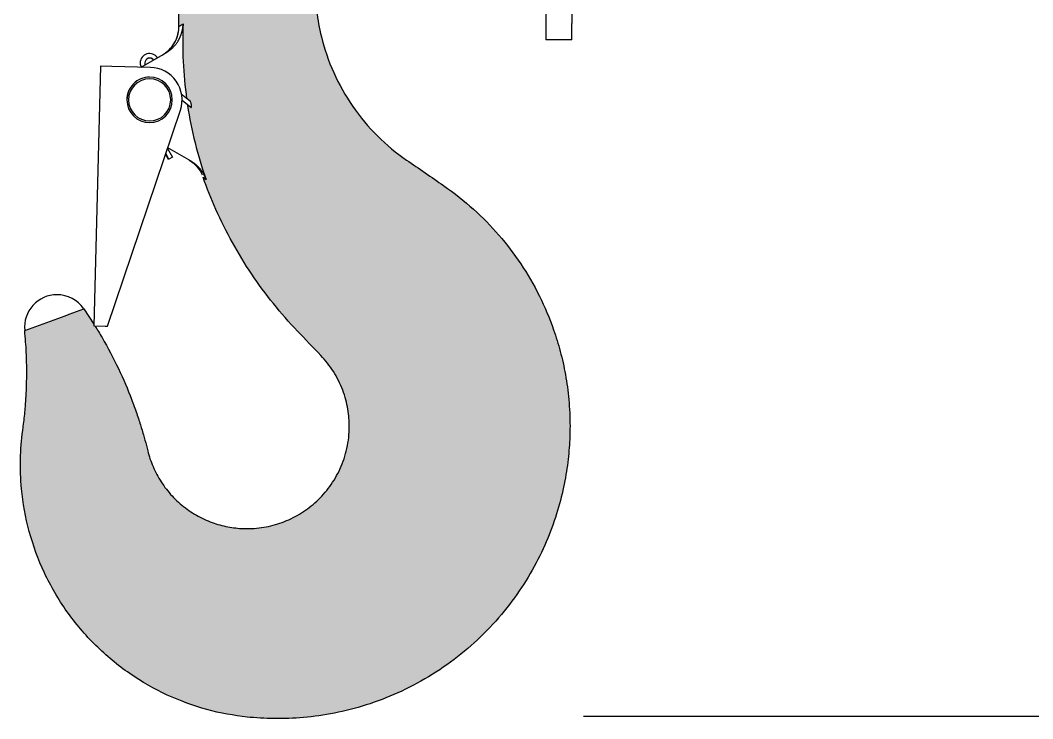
# Model space of a CAD drawing. Extents: x -1899985 to 1774885, y 556286 to 2175695.
# Drawn here: x -1745858.3 to -1745368.3, y 575756.6 to 576094.5 of the extents above; entities that cross this region are included whole.
import ezdxf

# ---------------------------------------------------------------- set-up
doc = ezdxf.new("R2010")
doc.units = 0
doc.header["$LTSCALE"] = 10
doc.header["$MEASUREMENT"] = 0
doc.layers.get('Defpoints').update_dxf_attribs({"color": 210})
for name, color, linetype in [('20剖面图$0$A-LIN-V', 9, 'Continuous'), ('20剖面图$0$EWHS5T6M-2', 7, 'Continuous'), ('A-LIN-V', 9, 'Continuous')]:
    doc.layers.add(name, color=color, linetype=linetype)
doc.styles.add('20剖面图$0$_TCH_DIM_T3', font='SIMPLEX', dxfattribs={"width": 0.7058823529411765, "bigfont": 'GBCBIG'})
doc.dimstyles.new('20剖面图$0$_TCH_ARCH&&100', dxfattribs={"dimtxt": 297.5, "dimasz": 100, "dimexe": 100, "dimexo": 100, "dimgap": 126.25, "dimtad": 1, "dimdec": 0, "dimzin": 0, "dimdsep": 46, "dimtxsty": '20剖面图$0$_TCH_DIM_T3', "dimblk": '20剖面图$0$_ArchTick', "dimcen": 0.09, "dimclrt": 7, "dimazin": 2, "dimtfac": 1, "dimtdec": 0, "dimtix": 1, "dimtmove": 2, "dimatfit": 3, "dimfxl": 1, "dimtolj": 1, "dimtzin": 0, "dimarcsym": 0})

# ---------------------------------------------------------------- blocks, each defined once
blk = doc.blocks.new('20剖面图$0$3243243')
h = blk.add_hatch(color=4)
h.dxf.hatch_style = 1
edge = h.paths.add_edge_path()
edge.add_ellipse((1568297.93241335, 576212.2602226404), major_axis=(945.5943286935602, 1.727816376049057e-09), ratio=1, start_angle=-70.7530742305034, end_angle=-68.90985663448268)
edge.add_line((1568638.191583677, 575330.0061030888), (1568643.144554946, 575322.5189744267))
edge.add_line((1568643.144554946, 575322.5189744267), (1568643.692978952, 575321.6899526394))
edge.add_line((1568643.692978952, 575321.6899526394), (1568643.664598942, 575321.6906759893))
edge.add_spline(control_points=[(1568643.664598942, 575321.690675989), (1568644.81217676, 575319.8533847998), (1568645.945017767, 575317.9763526518), (1568649.899977886, 575311.1728243717), (1568652.582027084, 575306.0844583316), (1568657.397400709, 575295.9757505466), (1568659.530839178, 575290.9570013061), (1568662.259663385, 575283.8550497344), (1568663.091804444, 575281.5589714518), (1568664.60254867, 575277.1721452104), (1568665.281219887, 575275.0814263704), (1568665.99123611, 575272.7861829882), (1568666.092041794, 575272.4572539143), (1568666.864114655, 575269.9166558317), (1568667.379558566, 575268.0995579597), (1568668.309398018, 575264.6896541072), (1568668.723160813, 575263.0964226631), (1568669.791387899, 575258.7484639919), (1568670.645436461, 575256.1645358433), (1568672.824223434, 575251.0814239501), (1568674.149242844, 575248.5828717834), (1568677.248907653, 575243.8027278216), (1568679.023464938, 575241.5218838933), (1568682.952376968, 575237.2982184759), (1568685.106249782, 575235.3560125993), (1568689.683830842, 575231.8980831166), (1568692.106815683, 575230.382629648), (1568697.091346489, 575227.8200593202), (1568699.652178847, 575226.7728087723), (1568704.782370382, 575225.1397986995), (1568707.351236573, 575224.5536129941), (1568712.387516527, 575223.7961432898), (1568714.854736719, 575223.624332655), (1568718.793250614, 575223.624332655), (1568720.35023534, 575223.6982977785), (1568723.440882779, 575223.9908103254), (1568724.974549887, 575224.2093312341), (1568728.006903486, 575224.7867398085), (1568729.505602971, 575225.1456057775), (1568732.458243555, 575225.9994121378), (1568733.912203936, 575226.4943377661), (1568736.766975867, 575227.6164486597), (1568738.167810443, 575228.2436273623), (1568740.908682957, 575229.6272313141), (1568742.248745085, 575230.3836587897), (1568744.860449216, 575232.0236157038), (1568746.132114008, 575232.9071562275), (1568748.598709522, 575234.7998633115), (1568749.793659021, 575235.80904942), (1568752.097185657, 575237.9517788736), (1568753.20577483, 575239.0853492707), (1568755.325145104, 575241.475082207), (1568756.335928672, 575242.7312775393), (1568758.246225965, 575245.3630933877), (1568759.145729907, 575246.7387495558), (1568760.81807973, 575249.6038789807), (1568761.590901559, 575251.0933864951), (1568762.993073162, 575254.1771026503), (1568763.622384069, 575255.7713385548), (1568764.720237653, 575259.0509417624), (1568765.188728481, 575260.7363229183), (1568765.948534328, 575264.1795509743), (1568766.239789452, 575265.9373922453), (1568766.631303614, 575269.5016330391), (1568766.73150279, 575271.30800343), (1568766.73150279, 575275.589540226), (1568766.543253805, 575278.3893965416), (1568765.7889439, 575282.8559735372), (1568765.459634389, 575284.3880919805), (1568764.628856622, 575287.4880299978), (1568764.127304891, 575289.0556937786), (1568762.950243442, 575292.1722006483), (1568762.274729685, 575293.720858016), (1568760.764233368, 575296.7465788311), (1568759.929332343, 575298.2234711838), (1568758.129675143, 575301.0601680925), (1568757.165066137, 575302.4198576545), (1568755.147199506, 575304.9883752269), (1568754.094116126, 575306.1971672637), (1568749.288348884, 575311.2267751697), (1568745.418910596, 575315.276442251), (1568737.634014155, 575323.4239397689), (1568733.744859179, 575327.8548984971), (1568726.336787529, 575337.063210264), (1568722.817905287, 575341.8405422481), (1568716.189297834, 575351.7027798039), (1568713.07960293, 575356.7876579927), (1568707.302864695, 575367.2208483685), (1568704.635846273, 575372.5691277763), (1568699.931988364, 575383.1209998091), (1568697.865282727, 575388.3108887837), (1568696.011748551, 575393.5733261316)], knot_values=[0, 0, 0, 0, 0.012094180794674, 0.012094180794674, 0.0431694166053564, 0.0431694166053564, 0.0742446524160369, 0.0742446524160369, 0.0897822703213784, 0.0897822703213784, 0.1053198882267178, 0.1053198882267178, 0.10800450172629, 0.10800450172629, 0.1265971994864297, 0.1265971994864297, 0.1451898972465689, 0.1451898972465689, 0.171955250732025, 0.171955250732025, 0.1987206042174794, 0.1987206042174794, 0.2254859577029323, 0.2254859577029323, 0.2522513111883867, 0.2522513111883867, 0.2790166646738428, 0.2790166646738428, 0.3057820181592973, 0.3057820181592973, 0.3325473716447502, 0.3325473716447502, 0.3593127251302047, 0.3593127251302047, 0.376899955455745, 0.376899955455745, 0.3944871857812868, 0.3944871857812868, 0.4120744161068272, 0.4120744161068272, 0.4296616464323676, 0.4296616464323676, 0.4472488767579061, 0.4472488767579061, 0.4648361070834465, 0.4648361070834465, 0.4824233374089868, 0.4824233374089868, 0.5000105677345271, 0.5000105677345271, 0.517597798060069, 0.517597798060069, 0.5351850283856093, 0.5351850283856093, 0.5527722587111497, 0.5527722587111497, 0.57035948903669, 0.57035948903669, 0.5879467193622288, 0.5879467193622288, 0.6055339496877691, 0.6055339496877691, 0.6231211800133108, 0.6231211800133108, 0.6407084103388511, 0.6407084103388511, 0.6645786278062841, 0.6645786278062841, 0.6765137365399998, 0.6765137365399998, 0.6884488452737169, 0.6884488452737169, 0.7003839540074326, 0.7003839540074326, 0.7123190627411499, 0.7123190627411499, 0.7242541714748655, 0.7242541714748655, 0.7361892802085844, 0.7361892802085844, 0.7776844594775894, 0.7776844594775894, 0.8227413826792094, 0.8227413826792094, 0.8677983058808298, 0.8677983058808298, 0.9128552290824499, 0.9128552290824499, 0.9579121522840714, 0.9579121522840714, 0.9999995209582323, 0.9999995209582323, 0.9999995209582323, 0.9999995209582323], degree=3, periodic=0)
edge.add_line((1568696.011748463, 575393.5733263843), (1568697.405660497, 575392.5832668389))
edge.add_ellipse((1568886.463478781, 575458.8596319957), major_axis=(-200.3381596932294, -3.660634825758026e-10), ratio=1, start_angle=8.67509364903691, end_angle=19.318675808770706, ccw=False)
edge.add_line((1568688.417278555, 575428.642405029), (1568690.076816209, 575427.353732754))
edge.add_spline(control_points=[(1568690.076816209, 575427.3537327539), (1568690.108281899, 575427.329054866), (1568690.139959984, 575427.3159914925), (1568690.169476718, 575427.3186924574), (1568690.199163615, 575427.3214089933), (1568690.227393367, 575427.3406240665), (1568690.251097515, 575427.3760267188), (1568690.272854225, 575427.40852083), (1568690.29138366, 575427.4553619594), (1568690.305529188, 575427.5115002732), (1568690.319686229, 575427.5676842789), (1568690.32986725, 575427.6342134705), (1568690.336303304, 575427.7055213758), (1568690.346321716, 575427.8165198261), (1568690.347664229, 575427.941787868), (1568690.342864972, 575428.068854183), (1568690.335799947, 575428.255909485), (1568690.315482123, 575428.4528569727), (1568690.287245826, 575428.6442239698), (1568690.248068929, 575428.9097391331), (1568690.192388345, 575429.1738543452), (1568690.126745656, 575429.4170521535), (1568690.060141607, 575429.6638116799), (1568689.980941942, 575429.8978039217), (1568689.894198644, 575430.0903743602), (1568689.843429497, 575430.2030820514), (1568689.788955693, 575430.3038211432), (1568689.733541317, 575430.378993666), (1568689.704622737, 575430.4182232427), (1568689.67513955, 575430.450819606), (1568689.646108016, 575430.4735846843)], knot_values=[0, 0, 0, 0, 0.0622302172862876, 0.0622302172862876, 0.0622302172862876, 0.1250593693597594, 0.1250593693597594, 0.1250593693597594, 0.1825559062169405, 0.1825559062169405, 0.1825559062169405, 0.2399331378339217, 0.2399331378339217, 0.2399331378339217, 0.3297474538480977, 0.3297474538480977, 0.3297474538480977, 0.4623709261923107, 0.4623709261923107, 0.4623709261923107, 0.647003347382536, 0.647003347382536, 0.647003347382536, 0.834606727114857, 0.834606727114857, 0.834606727114857, 0.9435561246561899, 0.9435561246561899, 0.9435561246561899, 1, 1, 1, 1], degree=3, periodic=0)
edge.add_line((1568689.646108016, 575430.4735846843), (1568687.963952236, 575431.7798204968))
edge.add_ellipse((1568886.463478781, 575458.8596319957), major_axis=(-200.3381596932294, -3.660634825758026e-10), ratio=1, start_angle=-2.5739250783348098, end_angle=7.7684798487036915, ccw=False)
edge.add_ellipse((1568599.419673259, 575593.8529456812), major_axis=(-153.0622959853262, -2.796797035833528e-10), ratio=1, start_angle=123.66389550236201, end_angle=124.5964972680953, ccw=False)
edge.add_ellipse((1568599.419673259, 575593.8529456812), major_axis=(-153.0622959853262, -2.796797035833528e-10), ratio=1, start_angle=123.6487524658414, end_angle=123.66389550236201, ccw=False)
edge.add_line((1568684.231502799, 575466.4362276953), (1568684.231502799, 575467.5689111518))
edge.add_line((1568684.231502799, 575467.5689111517), (1568684.231502799, 575476.6743002412))
edge.add_spline(control_points=[(1568684.231502799, 575476.6743002412), (1568684.246892004, 575476.6748291283), (1568684.278318236, 575476.6759091667), (1568684.539358716, 575476.6841338861), (1568684.979449789, 575476.6968127041), (1568685.634699301, 575476.714733719), (1568686.433038227, 575476.734512427), (1568687.404321756, 575476.7605227146), (1568688.840731271, 575476.7970205917), (1568690.831975149, 575476.8357850148), (1568693.751877495, 575476.8761060538), (1568697.996940691, 575476.8316132663), (1568703.272964911, 575476.746171195), (1568709.984862761, 575476.6635417058), (1568718.446348704, 575476.6082599601), (1568729.868682739, 575476.5884702998), (1568738.938894029, 575476.6780163931), (1568744.106522524, 575476.8043601874), (1568746.407394369, 575476.8780279303), (1568747.552861078, 575476.9161031739), (1568748.477632646, 575476.950727497), (1568750.12256686, 575476.9552669369), (1568750.418715631, 575476.9521466694), (1568750.638023745, 575476.9498360067)], knot_values=[0, 0, 0, 0, 0.0230082632663126, 0.046985081212878, 0.0719158205652346, 0.0977841372616051, 0.124572038943315, 0.144341315230623, 0.1711119955891781, 0.2174439600698067, 0.2509117430211872, 0.2989497764022938, 0.3770376855188449, 0.4195166020224081, 0.5014267764896312, 0.6200495818906884, 0.7489631979593341, 0.803748804089707, 0.8426517060421137, 0.8664048152668534, 0.8745007720840265, 0.9070636054152978, 1, 1, 1, 1], degree=3, periodic=0)
edge.add_spline(control_points=[(1568750.638023745, 575476.9498360067), (1568750.726719352, 575475.9581862348), (1568750.830329493, 575474.9631386404), (1568751.436709241, 575469.8750896484), (1568752.181612439, 575465.7387594673), (1568754.645976566, 575455.7400790959), (1568756.646913346, 575449.8852254618), (1568761.742345114, 575438.5378233456), (1568764.836645138, 575433.0474454769), (1568771.97234319, 575422.7445645239), (1568776.012350524, 575417.9337881644), (1568784.783999481, 575409.2224829675), (1568789.513610559, 575405.3225969872), (1568800.28765234, 575397.9015346083), (1568806.490214684, 575393.6292658533), (1568817.576462993, 575385.9931584451), (1568822.373859054, 575382.1737296892), (1568831.253524292, 575374.1691281288), (1568835.337623892, 575369.9831458792), (1568842.933053773, 575361.1922291367), (1568846.445825924, 575356.5861323958), (1568852.975454662, 575346.8142784594), (1568855.993552516, 575341.6469741443), (1568861.28762334, 575331.0026920822), (1568863.603369768, 575325.5808574796), (1568866.217007182, 575318.0999738281), (1568866.776835716, 575316.3969210688), (1568867.843780733, 575312.92424226), (1568868.350896801, 575311.1546117845), (1568869.306939886, 575307.5467140811), (1568869.755865811, 575305.7084421469), (1568870.589311447, 575301.961865638), (1568870.973829258, 575300.0535561619), (1568871.671545667, 575296.1663207492), (1568871.984741428, 575294.1873898418), (1568872.532275427, 575290.1592884372), (1568872.766609778, 575288.1101130713), (1568873.339231721, 575281.8594563958), (1568873.547234816, 575277.5541408702), (1568873.547234816, 575269.8605141449), (1568873.434506117, 575266.3972986536), (1568872.897843107, 575259.1013889455), (1568872.473728084, 575255.2685383824), (1568871.225058916, 575247.2828099083), (1568870.400243405, 575243.1298290865), (1568868.264290457, 575234.5778172942), (1568866.952825014, 575230.1787817501), (1568863.769960156, 575221.2349547122), (1568861.898207342, 575216.6902987958), (1568857.543837834, 575207.58002839), (1568855.060910807, 575203.0147104502), (1568849.466191056, 575194.0059841125), (1568846.354213637, 575189.5630145505), (1568839.524068697, 575180.9487733433), (1568835.805912414, 575176.778016106), (1568827.829609624, 575168.8503038004), (1568823.571697721, 575165.0938352668), (1568814.621971443, 575158.113680912), (1568809.930580952, 575154.8903452352), (1568800.249801422, 575149.0593564284), (1568795.260936447, 575146.4518424774), (1568785.136321361, 575141.8917362561), (1568780.001082396, 575139.9390577577), (1568769.734071339, 575136.6834128988), (1568764.602700058, 575135.3801804775), (1568754.478988909, 575133.3792792909), (1568749.486886053, 575132.6812463616), (1568739.752761616, 575131.8174460923), (1568735.010809762, 575131.6513019975), (1568725.858950421, 575131.7602675346), (1568721.448978806, 575132.0350522632), (1568710.81308249, 575133.160870523), (1568704.312762757, 575134.3636092774), (1568691.374815235, 575137.8967540013), (1568684.937798067, 575140.2277026923), (1568672.38533314, 575146.035877188), (1568666.270739143, 575149.5133928983), (1568654.631514356, 575157.5565867786), (1568649.107851918, 575162.1221833818), (1568638.900490518, 575172.2031673414), (1568634.217685104, 575177.7180612625), (1568625.894941751, 575189.4875778705), (1568622.255627, 575195.7413637827), (1568616.152189251, 575208.7272414323), (1568613.688284711, 575215.4583195227), (1568609.984353895, 575229.1144760221), (1568608.744115452, 575236.0385752033), (1568607.649681067, 575247.7026627666), (1568607.486986393, 575252.4640899956), (1568607.701195045, 575261.8644832527), (1568608.077983404, 575266.5033619486), (1568608.791621604, 575271.7008629781), (1568608.91547625, 575272.6449378801), (1568609.328782941, 575275.8989043871), (1568609.599009719, 575278.4692388516), (1568610.026334011, 575283.2698023618), (1568610.183325908, 575285.5001404556), (1568610.537713617, 575291.7927691985), (1568610.62334081, 575295.456087899), (1568610.635287785, 575302.3469488113), (1568610.560305145, 575305.5754442554), (1568610.250241525, 575312.2366357862), (1568610.015742811, 575315.6699578495), (1568609.638117718, 575319.5182731826)], knot_values=[0, 0, 0, 0, 0.0058935355429696, 0.0058935355429696, 0.0300526500434832, 0.0300526500434832, 0.0643908660448065, 0.0643908660448065, 0.0987290820461312, 0.0987290820461312, 0.133067298047456, 0.133067298047456, 0.1674055140487806, 0.1674055140487806, 0.2082602633126592, 0.2082602633126592, 0.2447774140564815, 0.2447774140564815, 0.2812945648003039, 0.2812945648003039, 0.3178117155441249, 0.3178117155441249, 0.3543288662879472, 0.3543288662879472, 0.387959341003844, 0.387959341003844, 0.3976323531361369, 0.3976323531361369, 0.4073053652684286, 0.4073053652684286, 0.4169783774007216, 0.4169783774007216, 0.4266513895330132, 0.4266513895330132, 0.4363244016653062, 0.4363244016653062, 0.4459974137975978, 0.4459974137975978, 0.4653434380621823, 0.4653434380621823, 0.4795973083961643, 0.4795973083961643, 0.4938511787301465, 0.4938511787301465, 0.5081050490641283, 0.5081050490641283, 0.522358919398109, 0.522358919398109, 0.5366127897320913, 0.5366127897320913, 0.5508666600660729, 0.5508666600660729, 0.565120530400055, 0.565120530400055, 0.5793744007340369, 0.5793744007340369, 0.5936282710680189, 0.5936282710680189, 0.6078821414020008, 0.6078821414020008, 0.622136011735983, 0.622136011735983, 0.6363898820699636, 0.6363898820699636, 0.6506437524039458, 0.6506437524039458, 0.6648976227379279, 0.6648976227379279, 0.6791514930719096, 0.6791514930719096, 0.6934053634058917, 0.6934053634058917, 0.7150977999614547, 0.7150977999614547, 0.7367902365170166, 0.7367902365170166, 0.7584826730725798, 0.7584826730725798, 0.7801751096281431, 0.7801751096281431, 0.8018675461837061, 0.8018675461837061, 0.8235599827392684, 0.8235599827392684, 0.8452524192948317, 0.8452524192948317, 0.8669448558503946, 0.8669448558503946, 0.8820136243902075, 0.8820136243902075, 0.8970823929300203, 0.8970823929300203, 0.8992581836606502, 0.8992581836606502, 0.9118509107030675, 0.9118509107030675, 0.9244436377454874, 0.9244436377454874, 0.9496290918303243, 0.9496290918303243, 0.9748145459151627, 0.9748145459151627, 1, 1, 1, 1], degree=3, periodic=0)
h.paths.add_polyline_path([(1568643.692978952, 575321.6899526394), (1568643.144554946, 575322.5189744267), (1568643.123794599, 575321.7044600128), (1568643.664598942, 575321.6906759894)], flags=16)
at = {"layer": '20剖面图$0$EWHS5T6M-2', "color": 4, "linetype": 'Continuous'}
for p, q in [((1568684.231502799, 575466.4362276953), (1568684.231502799, 575476.6743002412)), ((1568684.231502799, 575466.4362276953), (1568684.231502799, 575476.6743002412)), ((1568861.802931364, 575475.4548110343), (1568861.802931363, 575467.98289166)), ((1568861.802931364, 575475.4548110343), (1568861.802931363, 575467.98289166)), ((1568874.374359934, 575475.4548110343), (1568874.374359933, 575467.98289166)), ((1568874.374359934, 575475.4548110343), (1568874.374359933, 575467.98289166)), ((1568861.802931363, 575467.98289166), (1568861.80293135, 575460.1243326273)), ((1568861.802931363, 575467.98289166), (1568861.80293135, 575460.1243326273)), ((1568874.37435992, 575460.1243326274), (1568874.374359906, 575467.98289166)), ((1568874.37435992, 575460.1243326274), (1568874.374359906, 575467.98289166)), ((1568874.37435992, 575460.1243326274), (1568861.80293135, 575460.1243326273)), ((1568874.37435992, 575460.1243326274), (1568861.80293135, 575460.1243326273)), ((1568666.064506697, 575446.8748605169), (1568677.834208256, 575453.6701008802)), ((1568666.064506697, 575446.8748605169), (1568677.834208256, 575453.6701008802)), ((1568646.326960624, 575447.3779311845), (1568643.123794599, 575321.7044600128)), ((1568646.326960624, 575447.3779311845), (1568643.123794599, 575321.7044600128)), ((1568651.82517499, 575447.2377926712), (1568646.326960624, 575447.3779311845)), ((1568651.82517499, 575447.2377926712), (1568646.326960624, 575447.3779311845)), ((1568670.489041419, 575446.7620879554), (1568651.82517499, 575447.2377926712)), ((1568670.489041419, 575446.7620879554), (1568651.82517499, 575447.2377926712)), ((1568689.646108016, 575430.4735846843), (1568685.591484189, 575433.62210096)), ((1568689.646108016, 575430.4735846843), (1568685.591484189, 575433.62210096)), ((1568690.076816209, 575427.3537327539), (1568685.798411224, 575430.6760206663)), ((1568690.076816209, 575427.3537327539), (1568685.798411224, 575430.6760206663)), ((1568649.77013535, 575321.5350580486), (1568684.980339691, 575426.035312551)), ((1568649.77013535, 575321.5350580486), (1568684.980339691, 575426.035312551)), ((1568678.74408214, 575407.5267434655), (1568681.167217075, 575403.3297506429)), ((1568678.74408214, 575407.5267434655), (1568681.167217075, 575403.3297506429)), ((1568690.140780133, 575401.3305046514), (1568678.852296836, 575407.8479135219)), ((1568690.140780133, 575401.3305046514), (1568678.852296836, 575407.8479135219)), ((1568679.241547732, 575402.2179649288), (1568677.797870994, 575404.7184863884)), ((1568679.241547732, 575402.2179649288), (1568677.797870994, 575404.7184863884)), ((1568679.457525213, 575402.3426595852), (1568677.903995288, 575405.0334523458)), ((1568679.457525213, 575402.3426595852), (1568677.903995288, 575405.0334523458)), ((1568681.167217075, 575403.3297506429), (1568679.457525212, 575402.3426595852)), ((1568681.167217075, 575403.3297506429), (1568679.457525212, 575402.3426595852)), ((1568679.241547732, 575402.2179649288), (1568679.457525213, 575402.3426595852)), ((1568679.241547732, 575402.2179649288), (1568679.457525213, 575402.3426595852)), ((1568696.011559172, 575393.5734608329), (1568697.405595804, 575392.5833127887)), ((1568696.011559172, 575393.5734608329), (1568697.405595804, 575392.5833127887)), ((1568638.191583677, 575330.0061030891), (1568643.144554939, 575322.518974437)), ((1568638.191583677, 575330.0061030891), (1568643.144554939, 575322.518974437)), ((1568643.123794599, 575321.7044600128), (1568648.622008964, 575321.5643214994)), ((1568643.123794599, 575321.7044600128), (1568648.622008964, 575321.5643214994)), ((1568648.622008964, 575321.5643214994), (1568649.77013535, 575321.5350580486)), ((1568648.622008964, 575321.5643214994), (1568649.77013535, 575321.5350580486))]:
    blk.add_line(p, q, dxfattribs=at)
for centre, radius, start, end in [((1568668.399289809, 575466.533099786), 15.86606042331974, 314.6155120232827, 0.07162232124276668), ((1568668.399289809, 575466.533099786), 15.86606042331974, 314.6155120232827, 0.07162232124276668), ((1568599.419674507, 575593.8529438437), 153.0622937641485, 303.6487524535433, 304.5964972801853), ((1568599.419674507, 575593.8529438437), 153.0622937641485, 303.6487524535433, 304.5964972801853), ((1568886.463478768, 575458.8596319939), 200.3381596804135, 177.426074926384, 187.8567875662091), ((1568886.463478768, 575458.8596319939), 200.3381596804135, 177.426074926384, 187.8567875662091), ((1568670.088645648, 575448.9161127248), 4.557142856530845, 33.07290832225375, 180), ((1568670.088645648, 575448.9161127248), 4.557142856530845, 33.07290832225375, 180), ((1568670.08864565, 575448.9161127252), 4.557142858151447, 180, 206.5922966513451), ((1568670.08864565, 575448.9161127252), 4.557142858151447, 180, 206.5922966513451), ((1568670.088645648, 575448.916112725), 2.33357142820023, 36.00909941867828, 180), ((1568670.088645648, 575448.916112725), 2.33357142820023, 36.00909941867828, 180), ((1568670.088645646, 575448.916112724), 2.333571425405735, 180, 203.9909005611132), ((1568670.088645646, 575448.916112724), 2.333571425405735, 180, 203.9909005611132), ((1568670.088645649, 575448.9161127266), 2.333571426610551, 36.00909941866774, 89.99912365471295), ((1568670.088645649, 575448.9161127266), 2.333571426610551, 36.00909941866774, 89.99912365471295), ((1568670.088645666, 575431.052904059), 15.71428571239654, 341.3793256258885, 88.53996101268582), ((1568670.088645666, 575431.052904059), 15.71428571239654, 341.3793256258885, 88.53996101268582), ((1568670.088645667, 575431.052904059), 10.99999999860302, 0, 180), ((1568670.088645666, 575431.0529040594), 10.99999999837019, 89.99912362803252, 180), ((1568670.088645667, 575431.052904059), 10.99999999860302, 0, 180), ((1568670.088645666, 575431.0529040594), 10.99999999837019, 89.99912362803252, 180), ((1568670.088645668, 575431.052904059), 10.21428571315482, 0, 180), ((1568670.088645668, 575431.052904059), 10.21428571315482, 0, 180), ((1568670.088645667, 575431.0529040594), 10.99999999919127, 180, 269.9991236280325), ((1568670.088645667, 575431.052904059), 10.99999999860302, 180, 0), ((1568670.088645667, 575431.0529040594), 10.99999999919127, 180, 269.9991236280325), ((1568670.088645667, 575431.052904059), 10.99999999860302, 180, 0), ((1568670.088645668, 575431.052904059), 10.21428571315482, 180, 0), ((1568670.088645668, 575431.052904059), 10.21428571315482, 180, 0), ((1568886.46347879, 575458.8596319978), 200.3381597020461, 188.766454837227, 199.3186757952334), ((1568886.46347879, 575458.8596319978), 200.3381597020461, 188.766454837227, 199.3186757952334), ((1568625.277289163, 575321.0529040719), 15.7142857124937, 90, 185.6043425195492), ((1568625.277289163, 575321.0529040719), 15.7142857124937, 90, 185.6043425195492), ((1568625.277289163, 575321.0529040733), 15.71428571105935, 34.73272659449843, 90), ((1568625.277289163, 575321.0529040733), 15.71428571105935, 34.73272659449843, 90), ((1568297.932413412, 576212.2602224706), 945.5943285129006, 289.2469257782722, 291.0901433554648), ((1568297.932413412, 576212.2602224706), 945.5943285129006, 289.2469257782722, 291.0901433554648)]:
    blk.add_arc(centre, radius, start, end, dxfattribs=at)
for points, degree, knots in [([(1568750.638023745, 575476.9498360067), (1568750.726719352, 575475.9581862348), (1568750.830329493, 575474.9631386404), (1568751.436709241, 575469.8750896484), (1568752.181612439, 575465.7387594673), (1568754.645976566, 575455.7400790959), (1568756.646913346, 575449.8852254618), (1568761.742345114, 575438.5378233456), (1568764.836645138, 575433.0474454769), (1568771.97234319, 575422.7445645239), (1568776.012350524, 575417.9337881644), (1568784.783999481, 575409.2224829675), (1568789.513610559, 575405.3225969872), (1568800.28765234, 575397.9015346083), (1568806.490214684, 575393.6292658533), (1568817.576462993, 575385.9931584451), (1568822.373859054, 575382.1737296892), (1568831.253524292, 575374.1691281288), (1568835.337623892, 575369.9831458792), (1568842.933053773, 575361.1922291367), (1568846.445825924, 575356.5861323958), (1568852.975454662, 575346.8142784594), (1568855.993552516, 575341.6469741443), (1568861.28762334, 575331.0026920822), (1568863.603369768, 575325.5808574796), (1568866.217007182, 575318.0999738281), (1568866.776835716, 575316.3969210688), (1568867.843780733, 575312.92424226), (1568868.350896801, 575311.1546117845), (1568869.306939886, 575307.5467140811), (1568869.755865811, 575305.7084421469), (1568870.589311447, 575301.961865638), (1568870.973829258, 575300.0535561619), (1568871.671545667, 575296.1663207492), (1568871.984741428, 575294.1873898418), (1568872.532275427, 575290.1592884372), (1568872.766609778, 575288.1101130713), (1568873.339231721, 575281.8594563958), (1568873.547234816, 575277.5541408702), (1568873.547234816, 575269.8605141449), (1568873.434506117, 575266.3972986536), (1568872.897843107, 575259.1013889455), (1568872.473728084, 575255.2685383824), (1568871.225058916, 575247.2828099083), (1568870.400243405, 575243.1298290865), (1568868.264290457, 575234.5778172942), (1568866.952825014, 575230.1787817501), (1568863.769960156, 575221.2349547122), (1568861.898207342, 575216.6902987958), (1568857.543837834, 575207.58002839), (1568855.060910807, 575203.0147104502), (1568849.466191056, 575194.0059841125), (1568846.354213637, 575189.5630145505), (1568839.524068697, 575180.9487733433), (1568835.805912414, 575176.778016106), (1568827.829609624, 575168.8503038004), (1568823.571697721, 575165.0938352668), (1568814.621971443, 575158.113680912), (1568809.930580952, 575154.8903452352), (1568800.249801422, 575149.0593564284), (1568795.260936447, 575146.4518424774), (1568785.136321361, 575141.8917362561), (1568780.001082396, 575139.9390577577), (1568769.734071339, 575136.6834128988), (1568764.602700058, 575135.3801804775), (1568754.478988909, 575133.3792792909), (1568749.486886053, 575132.6812463616), (1568739.752761616, 575131.8174460923), (1568735.010809762, 575131.6513019975), (1568725.858950421, 575131.7602675346), (1568721.448978806, 575132.0350522632), (1568710.81308249, 575133.160870523), (1568704.312762757, 575134.3636092774), (1568691.374815235, 575137.8967540013), (1568684.937798067, 575140.2277026923), (1568672.38533314, 575146.035877188), (1568666.270739143, 575149.5133928983), (1568654.631514356, 575157.5565867786), (1568649.107851918, 575162.1221833818), (1568638.900490518, 575172.2031673414), (1568634.217685104, 575177.7180612625), (1568625.894941751, 575189.4875778705), (1568622.255627, 575195.7413637827), (1568616.152189251, 575208.7272414323), (1568613.688284711, 575215.4583195227), (1568609.984353895, 575229.1144760221), (1568608.744115452, 575236.0385752033), (1568607.649681067, 575247.7026627666), (1568607.486986393, 575252.4640899956), (1568607.701195045, 575261.8644832527), (1568608.077983404, 575266.5033619486), (1568608.791621604, 575271.7008629781), (1568608.91547625, 575272.6449378801), (1568609.328782941, 575275.8989043871), (1568609.599009719, 575278.4692388516), (1568610.026334011, 575283.2698023618), (1568610.183325908, 575285.5001404556), (1568610.537713617, 575291.7927691985), (1568610.62334081, 575295.456087899), (1568610.635287785, 575302.3469488113), (1568610.560305145, 575305.5754442554), (1568610.250241525, 575312.2366357862), (1568610.015742811, 575315.6699578495), (1568609.638117718, 575319.5182731826)], 3, [0, 0, 0, 0, 0.0058935355429696, 0.0058935355429696, 0.0300526500434832, 0.0300526500434832, 0.0643908660448065, 0.0643908660448065, 0.0987290820461312, 0.0987290820461312, 0.133067298047456, 0.133067298047456, 0.1674055140487806, 0.1674055140487806, 0.2082602633126592, 0.2082602633126592, 0.2447774140564815, 0.2447774140564815, 0.2812945648003039, 0.2812945648003039, 0.3178117155441249, 0.3178117155441249, 0.3543288662879472, 0.3543288662879472, 0.387959341003844, 0.387959341003844, 0.3976323531361369, 0.3976323531361369, 0.4073053652684286, 0.4073053652684286, 0.4169783774007216, 0.4169783774007216, 0.4266513895330132, 0.4266513895330132, 0.4363244016653062, 0.4363244016653062, 0.4459974137975978, 0.4459974137975978, 0.4653434380621823, 0.4653434380621823, 0.4795973083961643, 0.4795973083961643, 0.4938511787301465, 0.4938511787301465, 0.5081050490641283, 0.5081050490641283, 0.522358919398109, 0.522358919398109, 0.5366127897320913, 0.5366127897320913, 0.5508666600660729, 0.5508666600660729, 0.565120530400055, 0.565120530400055, 0.5793744007340369, 0.5793744007340369, 0.5936282710680189, 0.5936282710680189, 0.6078821414020008, 0.6078821414020008, 0.622136011735983, 0.622136011735983, 0.6363898820699636, 0.6363898820699636, 0.6506437524039458, 0.6506437524039458, 0.6648976227379279, 0.6648976227379279, 0.6791514930719096, 0.6791514930719096, 0.6934053634058917, 0.6934053634058917, 0.7150977999614547, 0.7150977999614547, 0.7367902365170166, 0.7367902365170166, 0.7584826730725798, 0.7584826730725798, 0.7801751096281431, 0.7801751096281431, 0.8018675461837061, 0.8018675461837061, 0.8235599827392684, 0.8235599827392684, 0.8452524192948317, 0.8452524192948317, 0.8669448558503946, 0.8669448558503946, 0.8820136243902075, 0.8820136243902075, 0.8970823929300203, 0.8970823929300203, 0.8992581836606502, 0.8992581836606502, 0.9118509107030675, 0.9118509107030675, 0.9244436377454874, 0.9244436377454874, 0.9496290918303243, 0.9496290918303243, 0.9748145459151627, 0.9748145459151627, 1, 1, 1, 1]), ([(1568750.638023745, 575476.9498360067), (1568750.726719352, 575475.9581862348), (1568750.830329493, 575474.9631386404), (1568751.436709241, 575469.8750896484), (1568752.181612439, 575465.7387594673), (1568754.645976566, 575455.7400790959), (1568756.646913346, 575449.8852254618), (1568761.742345114, 575438.5378233456), (1568764.836645138, 575433.0474454769), (1568771.97234319, 575422.7445645239), (1568776.012350524, 575417.9337881644), (1568784.783999481, 575409.2224829675), (1568789.513610559, 575405.3225969872), (1568800.28765234, 575397.9015346083), (1568806.490214684, 575393.6292658533), (1568817.576462993, 575385.9931584451), (1568822.373859054, 575382.1737296892), (1568831.253524292, 575374.1691281288), (1568835.337623892, 575369.9831458792), (1568842.933053773, 575361.1922291367), (1568846.445825924, 575356.5861323958), (1568852.975454662, 575346.8142784594), (1568855.993552516, 575341.6469741443), (1568861.28762334, 575331.0026920822), (1568863.603369768, 575325.5808574796), (1568866.217007182, 575318.0999738281), (1568866.776835716, 575316.3969210688), (1568867.843780733, 575312.92424226), (1568868.350896801, 575311.1546117845), (1568869.306939886, 575307.5467140811), (1568869.755865811, 575305.7084421469), (1568870.589311447, 575301.961865638), (1568870.973829258, 575300.0535561619), (1568871.671545667, 575296.1663207492), (1568871.984741428, 575294.1873898418), (1568872.532275427, 575290.1592884372), (1568872.766609778, 575288.1101130713), (1568873.339231721, 575281.8594563958), (1568873.547234816, 575277.5541408702), (1568873.547234816, 575269.8605141449), (1568873.434506117, 575266.3972986536), (1568872.897843107, 575259.1013889455), (1568872.473728084, 575255.2685383824), (1568871.225058916, 575247.2828099083), (1568870.400243405, 575243.1298290865), (1568868.264290457, 575234.5778172942), (1568866.952825014, 575230.1787817501), (1568863.769960156, 575221.2349547122), (1568861.898207342, 575216.6902987958), (1568857.543837834, 575207.58002839), (1568855.060910807, 575203.0147104502), (1568849.466191056, 575194.0059841125), (1568846.354213637, 575189.5630145505), (1568839.524068697, 575180.9487733433), (1568835.805912414, 575176.778016106), (1568827.829609624, 575168.8503038004), (1568823.571697721, 575165.0938352668), (1568814.621971443, 575158.113680912), (1568809.930580952, 575154.8903452352), (1568800.249801422, 575149.0593564284), (1568795.260936447, 575146.4518424774), (1568785.136321361, 575141.8917362561), (1568780.001082396, 575139.9390577577), (1568769.734071339, 575136.6834128988), (1568764.602700058, 575135.3801804775), (1568754.478988909, 575133.3792792909), (1568749.486886053, 575132.6812463616), (1568739.752761616, 575131.8174460923), (1568735.010809762, 575131.6513019975), (1568725.858950421, 575131.7602675346), (1568721.448978806, 575132.0350522632), (1568710.81308249, 575133.160870523), (1568704.312762757, 575134.3636092774), (1568691.374815235, 575137.8967540013), (1568684.937798067, 575140.2277026923), (1568672.38533314, 575146.035877188), (1568666.270739143, 575149.5133928983), (1568654.631514356, 575157.5565867786), (1568649.107851918, 575162.1221833818), (1568638.900490518, 575172.2031673414), (1568634.217685104, 575177.7180612625), (1568625.894941751, 575189.4875778705), (1568622.255627, 575195.7413637827), (1568616.152189251, 575208.7272414323), (1568613.688284711, 575215.4583195227), (1568609.984353895, 575229.1144760221), (1568608.744115452, 575236.0385752033), (1568607.649681067, 575247.7026627666), (1568607.486986393, 575252.4640899956), (1568607.701195045, 575261.8644832527), (1568608.077983404, 575266.5033619486), (1568608.791621604, 575271.7008629781), (1568608.91547625, 575272.6449378801), (1568609.328782941, 575275.8989043871), (1568609.599009719, 575278.4692388516), (1568610.026334011, 575283.2698023618), (1568610.183325908, 575285.5001404556), (1568610.537713617, 575291.7927691985), (1568610.62334081, 575295.456087899), (1568610.635287785, 575302.3469488113), (1568610.560305145, 575305.5754442554), (1568610.250241525, 575312.2366357862), (1568610.015742811, 575315.6699578495), (1568609.638117718, 575319.5182731826)], 3, [0, 0, 0, 0, 0.0058935355429696, 0.0058935355429696, 0.0300526500434832, 0.0300526500434832, 0.0643908660448065, 0.0643908660448065, 0.0987290820461312, 0.0987290820461312, 0.133067298047456, 0.133067298047456, 0.1674055140487806, 0.1674055140487806, 0.2082602633126592, 0.2082602633126592, 0.2447774140564815, 0.2447774140564815, 0.2812945648003039, 0.2812945648003039, 0.3178117155441249, 0.3178117155441249, 0.3543288662879472, 0.3543288662879472, 0.387959341003844, 0.387959341003844, 0.3976323531361369, 0.3976323531361369, 0.4073053652684286, 0.4073053652684286, 0.4169783774007216, 0.4169783774007216, 0.4266513895330132, 0.4266513895330132, 0.4363244016653062, 0.4363244016653062, 0.4459974137975978, 0.4459974137975978, 0.4653434380621823, 0.4653434380621823, 0.4795973083961643, 0.4795973083961643, 0.4938511787301465, 0.4938511787301465, 0.5081050490641283, 0.5081050490641283, 0.522358919398109, 0.522358919398109, 0.5366127897320913, 0.5366127897320913, 0.5508666600660729, 0.5508666600660729, 0.565120530400055, 0.565120530400055, 0.5793744007340369, 0.5793744007340369, 0.5936282710680189, 0.5936282710680189, 0.6078821414020008, 0.6078821414020008, 0.622136011735983, 0.622136011735983, 0.6363898820699636, 0.6363898820699636, 0.6506437524039458, 0.6506437524039458, 0.6648976227379279, 0.6648976227379279, 0.6791514930719096, 0.6791514930719096, 0.6934053634058917, 0.6934053634058917, 0.7150977999614547, 0.7150977999614547, 0.7367902365170166, 0.7367902365170166, 0.7584826730725798, 0.7584826730725798, 0.7801751096281431, 0.7801751096281431, 0.8018675461837061, 0.8018675461837061, 0.8235599827392684, 0.8235599827392684, 0.8452524192948317, 0.8452524192948317, 0.8669448558503946, 0.8669448558503946, 0.8820136243902075, 0.8820136243902075, 0.8970823929300203, 0.8970823929300203, 0.8992581836606502, 0.8992581836606502, 0.9118509107030675, 0.9118509107030675, 0.9244436377454874, 0.9244436377454874, 0.9496290918303243, 0.9496290918303243, 0.9748145459151627, 0.9748145459151627, 1, 1, 1, 1]), ([(1568677.834208256, 575453.6701008802), (1568681.646454948, 575455.8711025342), (1568683.929649652, 575459.6613666672), (1568685.055671952, 575461.5306430488), (1568685.667326731, 575463.6080125431), (1568686.285515438, 575465.707573286), (1568686.327438108, 575467.8564899322)], 2, [0, 0, 0, 0.5, 0.5, 0.75, 0.75, 1, 1, 1]), ([(1568677.834208256, 575453.6701008802), (1568681.646454948, 575455.8711025342), (1568683.929649652, 575459.6613666672), (1568685.055671952, 575461.5306430488), (1568685.667326731, 575463.6080125431), (1568686.285515438, 575465.707573286), (1568686.327438108, 575467.8564899322)], 2, [0, 0, 0, 0.5, 0.5, 0.75, 0.75, 1, 1, 1]), ([(1568676.374359943, 575452.8272570658), (1568677.49286814, 575453.48157971), (1568678.572490485, 575454.2836780058), (1568680.53658196, 575456.217667901), (1568681.415993066, 575457.3489920363), (1568682.836380071, 575459.8091736664), (1568683.376430362, 575461.1364279602), (1568683.900989617, 575463.1563718731), (1568684.026540218, 575463.8310104194), (1568684.108912428, 575464.5026603478)], 3, [0, 0, 0, 0, 0.2470021210638167, 0.2470021210638167, 0.4999998639423088, 0.4999998639423088, 0.7529976068208005, 0.7529976068208005, 0.8785573525638778, 0.8785573525638778, 0.8785573525638778, 0.8785573525638778]), ([(1568676.374359943, 575452.8272570658), (1568677.49286814, 575453.48157971), (1568678.572490485, 575454.2836780058), (1568680.53658196, 575456.217667901), (1568681.415993066, 575457.3489920363), (1568682.836380071, 575459.8091736664), (1568683.376430362, 575461.1364279602), (1568683.900989617, 575463.1563718731), (1568684.026540218, 575463.8310104194), (1568684.108912428, 575464.5026603478)], 3, [0, 0, 0, 0, 0.2470021210638167, 0.2470021210638167, 0.4999998639423088, 0.4999998639423088, 0.7529976068208005, 0.7529976068208005, 0.8785573525638778, 0.8785573525638778, 0.8785573525638778, 0.8785573525638778]), ([(1568690.076816209, 575427.3537327539), (1568690.108281899, 575427.329054866), (1568690.139959984, 575427.3159914925), (1568690.169476718, 575427.3186924574), (1568690.199163615, 575427.3214089933), (1568690.227393367, 575427.3406240665), (1568690.251097515, 575427.3760267188), (1568690.272854225, 575427.40852083), (1568690.29138366, 575427.4553619594), (1568690.305529188, 575427.5115002732), (1568690.319686229, 575427.5676842789), (1568690.32986725, 575427.6342134705), (1568690.336303304, 575427.7055213758), (1568690.346321716, 575427.8165198261), (1568690.347664229, 575427.941787868), (1568690.342864972, 575428.068854183), (1568690.335799947, 575428.255909485), (1568690.315482123, 575428.4528569727), (1568690.287245826, 575428.6442239698), (1568690.248068929, 575428.9097391331), (1568690.192388345, 575429.1738543452), (1568690.126745656, 575429.4170521535), (1568690.060141607, 575429.6638116799), (1568689.980941942, 575429.8978039217), (1568689.894198644, 575430.0903743602), (1568689.843429497, 575430.2030820514), (1568689.788955693, 575430.3038211432), (1568689.733541317, 575430.378993666), (1568689.704622737, 575430.4182232427), (1568689.67513955, 575430.450819606), (1568689.646108016, 575430.4735846843)], 3, [0, 0, 0, 0, 0.0622302172862876, 0.0622302172862876, 0.0622302172862876, 0.1250593693597594, 0.1250593693597594, 0.1250593693597594, 0.1825559062169405, 0.1825559062169405, 0.1825559062169405, 0.2399331378339217, 0.2399331378339217, 0.2399331378339217, 0.3297474538480977, 0.3297474538480977, 0.3297474538480977, 0.4623709261923107, 0.4623709261923107, 0.4623709261923107, 0.647003347382536, 0.647003347382536, 0.647003347382536, 0.834606727114857, 0.834606727114857, 0.834606727114857, 0.9435561246561899, 0.9435561246561899, 0.9435561246561899, 1, 1, 1, 1]), ([(1568690.076816209, 575427.3537327539), (1568690.108281899, 575427.329054866), (1568690.139959984, 575427.3159914925), (1568690.169476718, 575427.3186924574), (1568690.199163615, 575427.3214089933), (1568690.227393367, 575427.3406240665), (1568690.251097515, 575427.3760267188), (1568690.272854225, 575427.40852083), (1568690.29138366, 575427.4553619594), (1568690.305529188, 575427.5115002732), (1568690.319686229, 575427.5676842789), (1568690.32986725, 575427.6342134705), (1568690.336303304, 575427.7055213758), (1568690.346321716, 575427.8165198261), (1568690.347664229, 575427.941787868), (1568690.342864972, 575428.068854183), (1568690.335799947, 575428.255909485), (1568690.315482123, 575428.4528569727), (1568690.287245826, 575428.6442239698), (1568690.248068929, 575428.9097391331), (1568690.192388345, 575429.1738543452), (1568690.126745656, 575429.4170521535), (1568690.060141607, 575429.6638116799), (1568689.980941942, 575429.8978039217), (1568689.894198644, 575430.0903743602), (1568689.843429497, 575430.2030820514), (1568689.788955693, 575430.3038211432), (1568689.733541317, 575430.378993666), (1568689.704622737, 575430.4182232427), (1568689.67513955, 575430.450819606), (1568689.646108016, 575430.4735846843)], 3, [0, 0, 0, 0, 0.0622302172862876, 0.0622302172862876, 0.0622302172862876, 0.1250593693597594, 0.1250593693597594, 0.1250593693597594, 0.1825559062169405, 0.1825559062169405, 0.1825559062169405, 0.2399331378339217, 0.2399331378339217, 0.2399331378339217, 0.3297474538480977, 0.3297474538480977, 0.3297474538480977, 0.4623709261923107, 0.4623709261923107, 0.4623709261923107, 0.647003347382536, 0.647003347382536, 0.647003347382536, 0.834606727114857, 0.834606727114857, 0.834606727114857, 0.9435561246561899, 0.9435561246561899, 0.9435561246561899, 1, 1, 1, 1]), ([(1568689.047050776, 575401.9619695884), (1568690.618138378, 575401.0461553724), (1568692.082216532, 575399.8340032293), (1568694.189651058, 575397.2957300137), (1568694.940195186, 575396.0740520004), (1568695.516412996, 575394.7997804824)], 3, [0, 0, 0, 0, 0.5000002718296434, 0.5000002718296434, 0.8795817069019113, 0.8795817069019113, 0.8795817069019113, 0.8795817069019113]), ([(1568689.047050776, 575401.9619695884), (1568690.618138378, 575401.0461553724), (1568692.082216532, 575399.8340032293), (1568694.189651058, 575397.2957300137), (1568694.940195186, 575396.0740520004), (1568695.516412996, 575394.7997804824)], 3, [0, 0, 0, 0, 0.5000002718296434, 0.5000002718296434, 0.8795817069019113, 0.8795817069019113, 0.8795817069019113, 0.8795817069019113]), ([(1568697.40572602, 575392.5833590897), (1568696.436036035, 575395.3466676857), (1568694.551523537, 575397.6126477184), (1568692.677638922, 575399.8658485471), (1568690.140780133, 575401.3305046514)], 2, [0, 0, 0, 0.5, 0.5, 1, 1, 1]), ([(1568697.40572602, 575392.5833590897), (1568696.436036035, 575395.3466676857), (1568694.551523537, 575397.6126477184), (1568692.677638922, 575399.8658485471), (1568690.140780133, 575401.3305046514)], 2, [0, 0, 0, 0.5, 0.5, 1, 1, 1]), ([(1568643.664598942, 575321.690675989), (1568644.81217676, 575319.8533847998), (1568645.945017767, 575317.9763526518), (1568649.899977886, 575311.1728243717), (1568652.582027084, 575306.0844583316), (1568657.397400709, 575295.9757505466), (1568659.530839178, 575290.9570013061), (1568662.259663385, 575283.8550497344), (1568663.091804444, 575281.5589714518), (1568664.60254867, 575277.1721452104), (1568665.281219887, 575275.0814263704), (1568665.99123611, 575272.7861829882), (1568666.092041794, 575272.4572539143), (1568666.864114655, 575269.9166558317), (1568667.379558566, 575268.0995579597), (1568668.309398018, 575264.6896541072), (1568668.723160813, 575263.0964226631), (1568669.791387899, 575258.7484639919), (1568670.645436461, 575256.1645358433), (1568672.824223434, 575251.0814239501), (1568674.149242844, 575248.5828717834), (1568677.248907653, 575243.8027278216), (1568679.023464938, 575241.5218838933), (1568682.952376968, 575237.2982184759), (1568685.106249782, 575235.3560125993), (1568689.683830842, 575231.8980831166), (1568692.106815683, 575230.382629648), (1568697.091346489, 575227.8200593202), (1568699.652178847, 575226.7728087723), (1568704.782370382, 575225.1397986995), (1568707.351236573, 575224.5536129941), (1568712.387516527, 575223.7961432898), (1568714.854736719, 575223.624332655), (1568718.793250614, 575223.624332655), (1568720.35023534, 575223.6982977785), (1568723.440882779, 575223.9908103254), (1568724.974549887, 575224.2093312341), (1568728.006903486, 575224.7867398085), (1568729.505602971, 575225.1456057775), (1568732.458243555, 575225.9994121378), (1568733.912203936, 575226.4943377661), (1568736.766975867, 575227.6164486597), (1568738.167810443, 575228.2436273623), (1568740.908682957, 575229.6272313141), (1568742.248745085, 575230.3836587897), (1568744.860449216, 575232.0236157038), (1568746.132114008, 575232.9071562275), (1568748.598709522, 575234.7998633115), (1568749.793659021, 575235.80904942), (1568752.097185657, 575237.9517788736), (1568753.20577483, 575239.0853492707), (1568755.325145104, 575241.475082207), (1568756.335928672, 575242.7312775393), (1568758.246225965, 575245.3630933877), (1568759.145729907, 575246.7387495558), (1568760.81807973, 575249.6038789807), (1568761.590901559, 575251.0933864951), (1568762.993073162, 575254.1771026503), (1568763.622384069, 575255.7713385548), (1568764.720237653, 575259.0509417624), (1568765.188728481, 575260.7363229183), (1568765.948534328, 575264.1795509743), (1568766.239789452, 575265.9373922453), (1568766.631303614, 575269.5016330391), (1568766.73150279, 575271.30800343), (1568766.73150279, 575275.589540226), (1568766.543253805, 575278.3893965416), (1568765.7889439, 575282.8559735372), (1568765.459634389, 575284.3880919805), (1568764.628856622, 575287.4880299978), (1568764.127304891, 575289.0556937786), (1568762.950243442, 575292.1722006483), (1568762.274729685, 575293.720858016), (1568760.764233368, 575296.7465788311), (1568759.929332343, 575298.2234711838), (1568758.129675143, 575301.0601680925), (1568757.165066137, 575302.4198576545), (1568755.147199506, 575304.9883752269), (1568754.094116126, 575306.1971672637), (1568749.288348884, 575311.2267751697), (1568745.418910596, 575315.276442251), (1568737.634014155, 575323.4239397689), (1568733.744859179, 575327.8548984971), (1568726.336787529, 575337.063210264), (1568722.817905287, 575341.8405422481), (1568716.189297834, 575351.7027798039), (1568713.07960293, 575356.7876579927), (1568707.302864695, 575367.2208483685), (1568704.635846273, 575372.5691277763), (1568699.931962507, 575383.1210578139), (1568697.86523568, 575388.3110069273), (1568696.01168526, 575393.5735058241)], 3, [0, 0, 0, 0, 0.012094180794674, 0.012094180794674, 0.0431694166053564, 0.0431694166053564, 0.0742446524160369, 0.0742446524160369, 0.0897822703213784, 0.0897822703213784, 0.1053198882267178, 0.1053198882267178, 0.10800450172629, 0.10800450172629, 0.1265971994864297, 0.1265971994864297, 0.1451898972465689, 0.1451898972465689, 0.171955250732025, 0.171955250732025, 0.1987206042174794, 0.1987206042174794, 0.2254859577029323, 0.2254859577029323, 0.2522513111883867, 0.2522513111883867, 0.2790166646738428, 0.2790166646738428, 0.3057820181592973, 0.3057820181592973, 0.3325473716447502, 0.3325473716447502, 0.3593127251302047, 0.3593127251302047, 0.376899955455745, 0.376899955455745, 0.3944871857812868, 0.3944871857812868, 0.4120744161068272, 0.4120744161068272, 0.4296616464323676, 0.4296616464323676, 0.4472488767579061, 0.4472488767579061, 0.4648361070834465, 0.4648361070834465, 0.4824233374089868, 0.4824233374089868, 0.5000105677345271, 0.5000105677345271, 0.517597798060069, 0.517597798060069, 0.5351850283856093, 0.5351850283856093, 0.5527722587111497, 0.5527722587111497, 0.57035948903669, 0.57035948903669, 0.5879467193622288, 0.5879467193622288, 0.6055339496877691, 0.6055339496877691, 0.6231211800133108, 0.6231211800133108, 0.6407084103388511, 0.6407084103388511, 0.6645786278062841, 0.6645786278062841, 0.6765137365399998, 0.6765137365399998, 0.6884488452737169, 0.6884488452737169, 0.7003839540074326, 0.7003839540074326, 0.7123190627411499, 0.7123190627411499, 0.7242541714748655, 0.7242541714748655, 0.7361892802085844, 0.7361892802085844, 0.7776844594775894, 0.7776844594775894, 0.8227413826792094, 0.8227413826792094, 0.8677983058808298, 0.8677983058808298, 0.9128552290824499, 0.9128552290824499, 0.9579121522840714, 0.9579121522840714, 1, 1, 1, 1]), ([(1568643.664598942, 575321.690675989), (1568644.81217676, 575319.8533847998), (1568645.945017767, 575317.9763526518), (1568649.899977886, 575311.1728243717), (1568652.582027084, 575306.0844583316), (1568657.397400709, 575295.9757505466), (1568659.530839178, 575290.9570013061), (1568662.259663385, 575283.8550497344), (1568663.091804444, 575281.5589714518), (1568664.60254867, 575277.1721452104), (1568665.281219887, 575275.0814263704), (1568665.99123611, 575272.7861829882), (1568666.092041794, 575272.4572539143), (1568666.864114655, 575269.9166558317), (1568667.379558566, 575268.0995579597), (1568668.309398018, 575264.6896541072), (1568668.723160813, 575263.0964226631), (1568669.791387899, 575258.7484639919), (1568670.645436461, 575256.1645358433), (1568672.824223434, 575251.0814239501), (1568674.149242844, 575248.5828717834), (1568677.248907653, 575243.8027278216), (1568679.023464938, 575241.5218838933), (1568682.952376968, 575237.2982184759), (1568685.106249782, 575235.3560125993), (1568689.683830842, 575231.8980831166), (1568692.106815683, 575230.382629648), (1568697.091346489, 575227.8200593202), (1568699.652178847, 575226.7728087723), (1568704.782370382, 575225.1397986995), (1568707.351236573, 575224.5536129941), (1568712.387516527, 575223.7961432898), (1568714.854736719, 575223.624332655), (1568718.793250614, 575223.624332655), (1568720.35023534, 575223.6982977785), (1568723.440882779, 575223.9908103254), (1568724.974549887, 575224.2093312341), (1568728.006903486, 575224.7867398085), (1568729.505602971, 575225.1456057775), (1568732.458243555, 575225.9994121378), (1568733.912203936, 575226.4943377661), (1568736.766975867, 575227.6164486597), (1568738.167810443, 575228.2436273623), (1568740.908682957, 575229.6272313141), (1568742.248745085, 575230.3836587897), (1568744.860449216, 575232.0236157038), (1568746.132114008, 575232.9071562275), (1568748.598709522, 575234.7998633115), (1568749.793659021, 575235.80904942), (1568752.097185657, 575237.9517788736), (1568753.20577483, 575239.0853492707), (1568755.325145104, 575241.475082207), (1568756.335928672, 575242.7312775393), (1568758.246225965, 575245.3630933877), (1568759.145729907, 575246.7387495558), (1568760.81807973, 575249.6038789807), (1568761.590901559, 575251.0933864951), (1568762.993073162, 575254.1771026503), (1568763.622384069, 575255.7713385548), (1568764.720237653, 575259.0509417624), (1568765.188728481, 575260.7363229183), (1568765.948534328, 575264.1795509743), (1568766.239789452, 575265.9373922453), (1568766.631303614, 575269.5016330391), (1568766.73150279, 575271.30800343), (1568766.73150279, 575275.589540226), (1568766.543253805, 575278.3893965416), (1568765.7889439, 575282.8559735372), (1568765.459634389, 575284.3880919805), (1568764.628856622, 575287.4880299978), (1568764.127304891, 575289.0556937786), (1568762.950243442, 575292.1722006483), (1568762.274729685, 575293.720858016), (1568760.764233368, 575296.7465788311), (1568759.929332343, 575298.2234711838), (1568758.129675143, 575301.0601680925), (1568757.165066137, 575302.4198576545), (1568755.147199506, 575304.9883752269), (1568754.094116126, 575306.1971672637), (1568749.288348884, 575311.2267751697), (1568745.418910596, 575315.276442251), (1568737.634014155, 575323.4239397689), (1568733.744859179, 575327.8548984971), (1568726.336787529, 575337.063210264), (1568722.817905287, 575341.8405422481), (1568716.189297834, 575351.7027798039), (1568713.07960293, 575356.7876579927), (1568707.302864695, 575367.2208483685), (1568704.635846273, 575372.5691277763), (1568699.931962507, 575383.1210578139), (1568697.86523568, 575388.3110069273), (1568696.01168526, 575393.5735058241)], 3, [0, 0, 0, 0, 0.012094180794674, 0.012094180794674, 0.0431694166053564, 0.0431694166053564, 0.0742446524160369, 0.0742446524160369, 0.0897822703213784, 0.0897822703213784, 0.1053198882267178, 0.1053198882267178, 0.10800450172629, 0.10800450172629, 0.1265971994864297, 0.1265971994864297, 0.1451898972465689, 0.1451898972465689, 0.171955250732025, 0.171955250732025, 0.1987206042174794, 0.1987206042174794, 0.2254859577029323, 0.2254859577029323, 0.2522513111883867, 0.2522513111883867, 0.2790166646738428, 0.2790166646738428, 0.3057820181592973, 0.3057820181592973, 0.3325473716447502, 0.3325473716447502, 0.3593127251302047, 0.3593127251302047, 0.376899955455745, 0.376899955455745, 0.3944871857812868, 0.3944871857812868, 0.4120744161068272, 0.4120744161068272, 0.4296616464323676, 0.4296616464323676, 0.4472488767579061, 0.4472488767579061, 0.4648361070834465, 0.4648361070834465, 0.4824233374089868, 0.4824233374089868, 0.5000105677345271, 0.5000105677345271, 0.517597798060069, 0.517597798060069, 0.5351850283856093, 0.5351850283856093, 0.5527722587111497, 0.5527722587111497, 0.57035948903669, 0.57035948903669, 0.5879467193622288, 0.5879467193622288, 0.6055339496877691, 0.6055339496877691, 0.6231211800133108, 0.6231211800133108, 0.6407084103388511, 0.6407084103388511, 0.6645786278062841, 0.6645786278062841, 0.6765137365399998, 0.6765137365399998, 0.6884488452737169, 0.6884488452737169, 0.7003839540074326, 0.7003839540074326, 0.7123190627411499, 0.7123190627411499, 0.7242541714748655, 0.7242541714748655, 0.7361892802085844, 0.7361892802085844, 0.7776844594775894, 0.7776844594775894, 0.8227413826792094, 0.8227413826792094, 0.8677983058808298, 0.8677983058808298, 0.9128552290824499, 0.9128552290824499, 0.9579121522840714, 0.9579121522840714, 1, 1, 1, 1])]:
    blk.add_open_spline(points, degree=degree, knots=knots, dxfattribs=at)
blk = doc.blocks.new('20剖面图$0$_ArchTick')
at = {"color": 0, "linetype": 'ByBlock', "const_width": 0.4}
blk.add_lwpolyline([(-0.5, -0.5), (0.5, 0.5)], dxfattribs=at)
blk = doc.blocks.new('*D556')
at = {"layer": '20剖面图$0$A-LIN-V', "color": 0, "lineweight": -2, "transparency": 16777216}
for p, q in [((-1571580.798281403, 575132.9390577575), (-1570852.375710727, 575132.9390577575)), ((-1570952.375710727, 567632.4913066352), (-1570952.375710727, 575132.9390577575)), ((-1571580.798281403, 567632.4913066352), (-1570852.375710727, 567632.4913066352))]:
    blk.add_line(p, q, dxfattribs=at)
at = {"layer": 'Defpoints', "color": 0, "transparency": 16777216}
for p in [(-1571680.798281403, 575132.9390577575), (-1570952.375710727, 575132.9390577575), (-1571680.798281403, 567632.4913066352)]:
    blk.add_point(p, dxfattribs=at)
at = {"layer": '20剖面图$0$A-LIN-V', "color": 0, "lineweight": -2, "transparency": 16777216, "xscale": 100, "yscale": 100, "zscale": 100}
for p, rotation in [((-1570952.375710727, 575132.9390577575), 90), ((-1570952.375710727, 567632.4913066352), 270)]:
    blk.add_blockref('20剖面图$0$_ArchTick', p, dxfattribs=dict(at, rotation=rotation))
at = {"layer": '20剖面图$0$A-LIN-V', "color": 7, "transparency": 16777216, "insert": (-1571227.375710726, 571382.7151821967), "char_height": 297.5, "attachment_point": 5, "rotation": 90, "style": '20剖面图$0$_TCH_DIM_T3'}
blk.add_mtext('\\A1;7500', dxfattribs=at)
blk = doc.blocks.new('20剖面图$0$b234swerwr')
at = {"layer": '20剖面图$0$A-LIN-V'}
blk.add_blockref('20剖面图$0$3243243', (-3140460.799363798, -4.656612873077393e-10), dxfattribs=at)
at = {"layer": '20剖面图$0$A-LIN-V', "color": 2}
dim = blk.add_aligned_dim(p1=(-1571680.798281402, 567632.491306635), p2=(-1571680.798281402, 575132.9390577573), distance=-728.4225706751458, dimstyle='20剖面图$0$_TCH_ARCH&&100', dxfattribs=at)
dim.commit()
dim.dimension.update_dxf_attribs({"geometry": '*D556', "text_midpoint": (-1571227.375710726, 571382.7151821967)})
blk = doc.blocks.new('20剖面图')
at = {"layer": '20剖面图$0$A-LIN-V'}
blk.add_blockref('20剖面图$0$b234swerwr', (-174004.9999999986, 624.9607198897284), dxfattribs=at)

msp = doc.modelspace()

# ---------------------------------------------------------------- block references
at = {"layer": 'A-LIN-V'}
msp.add_blockref('20剖面图', (0, 0), dxfattribs=at)

doc.saveas('drawing.dxf')
